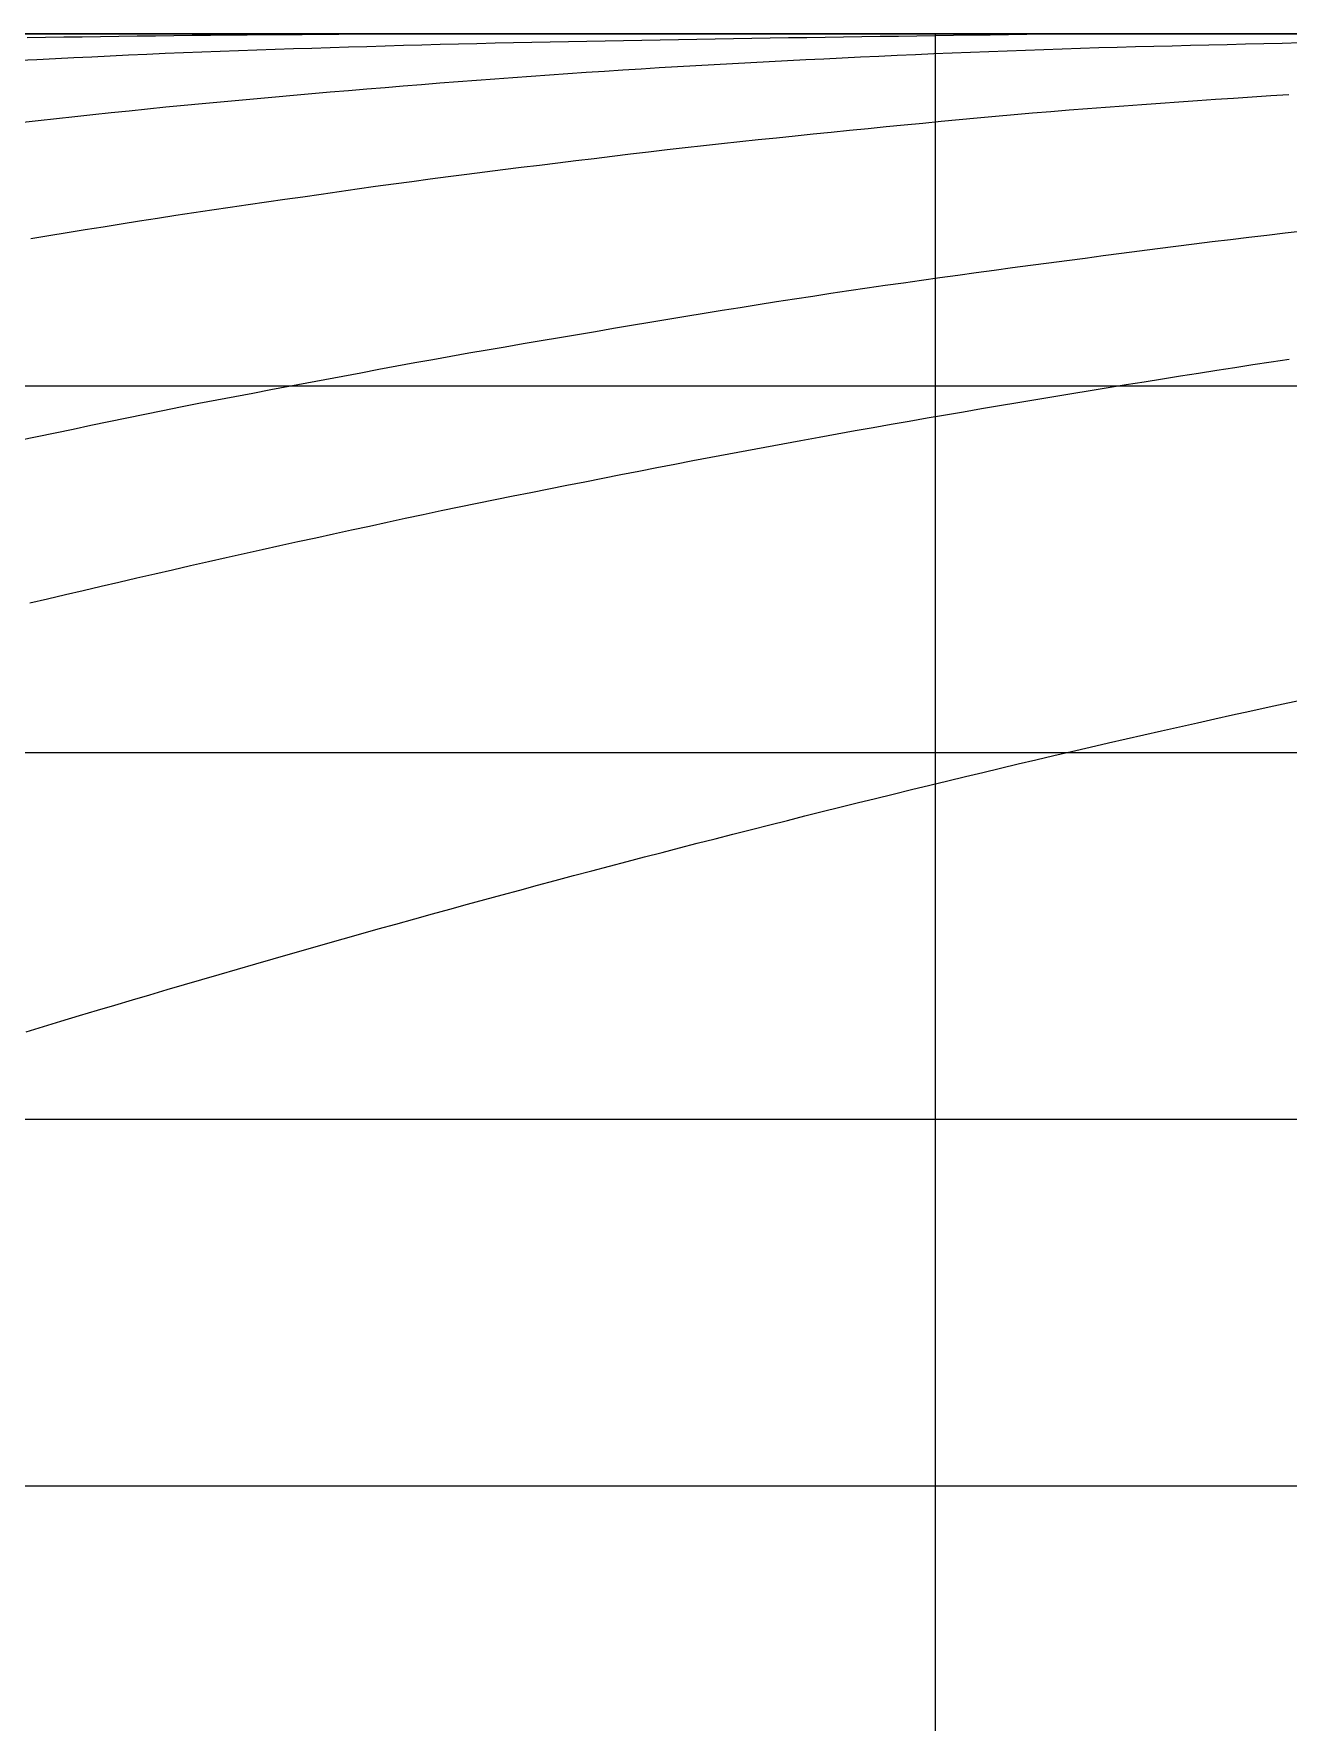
# Model space of a CAD drawing. Header units: millimetres. Extents: x 219888 to 472088, y 91183 to 209983.
# Drawn here: x 294210 to 301053, y 132129 to 141340 of the extents above; entities that cross this region are included whole.
import ezdxf

# ---------------------------------------------------------------- set-up
doc = ezdxf.new("R2010")
doc.units = ezdxf.units.MM
doc.layers.add('Waterlines', color=7, linetype='Continuous')
doc.layers.add('网格线和标注', color=7, linetype='Continuous')

msp = doc.modelspace()

# ---------------------------------------------------------------- linework, layer by layer
at = {"layer": 'Waterlines', "color": 135}
for points in [[(301125.344, 141339.696), (301025.474, 141339.696), (300925.234, 141339.696), (300825.424, 141339.696), (300725.394, 141339.696), (300625.384, 141339.696), (300525.314, 141339.696), (300425.234, 141339.696), (300325.354, 141339.696), (300225.324, 141339.696), (300125.424, 141339.696), (300025.344, 141339.696), (299925.294, 141339.696), (299825.294, 141339.696), (299725.154, 141339.696), (299625.224, 141339.696), (299525.024, 141339.696), (299425.344, 141339.696), (299325.284, 141339.696), (299225.294, 141339.696), (299125.164, 141339.696), (299025.214, 141339.696), (298925.364, 141339.696), (298825.184, 141339.696), (298725.264, 141339.696), (298625.204, 141339.696), (298524.984, 141339.696), (298425.234, 141339.696), (298325.204, 141339.696), (298225.244, 141339.696), (298125.204, 141339.696), (298025.354, 141339.696), (297925.124, 141339.696), (297825.204, 141339.696), (297725.194, 141339.696), (297625.324, 141339.696), (297525.244, 141339.696), (297425.234, 141339.696), (297325.334, 141339.696), (297225.284, 141339.696), (297125.154, 141339.696), (297025.084, 141339.696), (296925.304, 141339.696), (296825.144, 141339.696), (296725.024, 141339.696), (296625.104, 141339.696), (296525.394, 141339.696), (296425.094, 141339.696), (296325.134, 141339.696), (296225.024, 141339.696), (296125.214, 141339.696), (296025.184, 141339.696), (295925.214, 141339.696), (295825.104, 141339.696), (295725.284, 141339.696), (295625.204, 141339.696), (295525.224, 141339.696), (295425.094, 141339.696), (295325.024, 141339.696), (295225.174, 141339.696), (295124.884, 141339.696), (295025.124, 141339.696), (294925.134, 141339.696), (294825.234, 141339.696), (294725.204, 141339.696), (294625.254, 141339.696), (294524.814, 141339.696), (294425.104, 141339.696), (294325.044, 141339.696), (294225.054, 141339.696), (294125.104, 141339.696)], [(301130.714, 141339.696), (301030.674, 141339.696), (300930.764, 141339.696), (300830.804, 141339.696), (300730.554, 141339.696), (300630.534, 141339.696), (300530.124, 141339.696), (300430.644, 141339.696), (300330.444, 141339.696), (300230.194, 141339.696), (300130.544, 141339.696), (300030.284, 141339.696), (299929.964, 141339.696), (299830.144, 141339.696), (299729.824, 141339.696), (299629.974, 141339.696), (299529.864, 141339.696), (299429.694, 141339.696), (299329.844, 141339.696), (299229.774, 141339.696), (299129.704, 141339.696), (299029.354, 141339.696), (298929.324, 141339.696), (298829.734, 141339.696), (298729.694, 141339.696), (298629.364, 141339.696), (298528.704, 141339.696), (298429.064, 141339.696), (298329.364, 141339.696), (298229.114, 141339.696), (298128.774, 141339.696), (298028.404, 141339.696), (297928.814, 141339.696), (297829.004, 141339.696), (297728.694, 141339.696), (297628.264, 141339.696), (297528.444, 141339.696), (297428.844, 141339.696), (297328.394, 141339.696), (297228.344, 141339.696), (297128.924, 141339.696), (297028.404, 141339.696), (296928.414, 141339.696), (296827.894, 141339.696), (296727.934, 141339.696), (296628.834, 141339.696), (296528.204, 141339.696), (296427.734, 141339.696), (296327.604, 141339.696), (296227.794, 141339.696), (296128.014, 141339.696), (296027.574, 141339.696), (295927.294, 141339.696), (295827.414, 141339.696), (295727.654, 141339.696), (295627.564, 141339.696), (295527.234, 141339.696), (295427.454, 141339.696), (295327.274, 141339.696), (295227.334, 141339.696), (295126.974, 141339.696), (295026.674, 141339.696), (294927.424, 141339.696), (294827.004, 141339.696), (294726.684, 141339.696), (294626.714, 141339.696), (294526.424, 141339.696), (294426.754, 141339.696), (294326.634, 141339.696), (294226.224, 141339.696), (294126.514, 141339.696)], [(301127.094, 141339.696), (301026.954, 141339.696), (300926.704, 141339.696), (300826.704, 141339.696), (300726.804, 141339.696), (300626.834, 141339.696), (300526.794, 141339.696), (300426.904, 141339.696), (300326.944, 141339.696), (300226.824, 141339.696), (300126.924, 141339.696), (300027.394, 141339.696), (299927.014, 141339.696), (299826.744, 141339.696), (299726.184, 141339.696), (299626.844, 141339.696), (299526.854, 141339.696), (299426.504, 141339.696), (299326.834, 141339.696), (299227.194, 141339.696), (299126.714, 141339.696), (299026.484, 141339.696), (298927.334, 141339.696), (298826.754, 141339.696), (298726.694, 141339.696), (298626.304, 141339.696), (298526.764, 141339.696), (298427.074, 141339.696), (298326.604, 141339.696), (298226.844, 141339.696), (298126.974, 141339.696), (298027.104, 141339.696), (297926.554, 141339.696), (297827.174, 141339.696), (297726.584, 141339.696), (297626.754, 141339.696), (297526.684, 141339.696), (297426.984, 141339.696), (297326.794, 141339.696), (297226.764, 141339.696), (297126.544, 141339.696), (297026.624, 141339.696), (296927.124, 141339.696), (296826.734, 141339.696), (296726.624, 141339.696), (296626.364, 141339.696), (296526.644, 141339.696), (296426.504, 141339.696), (296326.984, 141339.696), (296226.864, 141339.696), (296126.924, 141339.696), (296026.494, 141339.696), (295926.654, 141339.696), (295827.444, 141339.696), (295727.014, 141339.696), (295626.444, 141339.696), (295526.134, 141339.696), (295426.684, 141339.696), (295326.854, 141339.696), (295226.844, 141339.696), (295126.704, 141339.696), (295026.734, 141339.696), (294926.704, 141339.696), (294826.804, 141339.696), (294727.444, 141339.696), (294626.914, 141339.696), (294526.814, 141339.696), (294426.174, 141339.696), (294326.754, 141339.696), (294227.114, 141339.696), (294126.684, 141339.696)], [(301131.224, 141339.696), (301031.364, 141339.696), (300931.434, 141339.696), (300831.404, 141339.696), (300731.054, 141339.696), (300631.074, 141339.696), (300530.744, 141339.696), (300431.064, 141339.696), (300331.144, 141339.696), (300230.734, 141339.696), (300131.144, 141339.696), (300030.684, 141339.696), (299930.834, 141339.696), (299830.344, 141339.696), (299730.514, 141339.696), (299630.674, 141339.696), (299530.674, 141339.696), (299430.494, 141339.696), (299330.134, 141339.696), (299230.414, 141339.696), (299130.304, 141339.696), (299030.174, 141339.696), (298930.054, 141339.696), (298829.924, 141339.696), (298730.464, 141339.696), (298629.984, 141339.696), (298529.834, 141339.696), (298429.414, 141339.696), (298329.644, 141339.696), (298229.944, 141339.696), (298129.474, 141339.696), (298029.464, 141339.696), (297929.034, 141339.696), (297829.554, 141339.696), (297729.394, 141339.696), (297629.134, 141339.696), (297529.194, 141339.696), (297428.814, 141339.696), (297329.304, 141339.696), (297228.974, 141339.696), (297128.754, 141339.696), (297028.504, 141339.696), (296928.754, 141339.696), (296828.974, 141339.696), (296728.644, 141339.696), (296628.504, 141339.696), (296527.904, 141339.696), (296428.364, 141339.696), (296328.364, 141339.696), (296228.254, 141339.696), (296128.374, 141339.696), (296027.944, 141339.696), (295928.174, 141339.696), (295827.964, 141339.696), (295727.754, 141339.696), (295627.514, 141339.696), (295527.914, 141339.696), (295428.044, 141339.696), (295327.534, 141339.696), (295227.614, 141339.696), (295127.174, 141339.696), (295027.674, 141339.696), (294927.484, 141339.696), (294827.294, 141339.696), (294727.474, 141339.696), (294627.374, 141339.696), (294527.174, 141339.696), (294426.974, 141339.696), (294326.964, 141339.696), (294226.904, 141339.696), (294127.034, 141339.696)], [(301126.684, 141339.696), (301026.704, 141339.696), (300926.694, 141339.696), (300826.794, 141339.696), (300726.774, 141339.696), (300626.824, 141339.696), (300526.634, 141339.696), (300426.394, 141339.696), (300326.494, 141339.696), (300226.334, 141339.696), (300126.364, 141339.696), (300026.444, 141339.696), (299926.344, 141339.696), (299890.824, 141339.696), (299826.414, 141338.766), (299726.474, 141337.326), (299626.344, 141335.876), (299526.354, 141334.426), (299426.374, 141332.976), (299326.594, 141331.526), (299226.714, 141330.066), (299126.474, 141328.596), (299026.434, 141327.136), (298926.384, 141325.666), (298826.564, 141324.186), (298726.634, 141322.696), (298626.444, 141321.196), (298526.564, 141319.686), (298426.554, 141318.166), (298326.804, 141316.626), (298226.584, 141315.066), (298126.734, 141313.486), (298026.724, 141311.896), (297926.494, 141310.266), (297826.514, 141308.626), (297726.344, 141306.946), (297626.694, 141305.246), (297526.584, 141303.496), (297426.534, 141301.716), (297326.734, 141299.886), (297226.674, 141297.996), (297126.714, 141296.056), (297026.614, 141294.036), (296926.684, 141291.956), (296826.474, 141289.786), (296726.524, 141287.546), (296626.724, 141285.216), (296526.694, 141282.796), (296426.664, 141280.286), (296326.524, 141277.686), (296226.494, 141274.986), (296126.814, 141272.216), (296026.614, 141269.336), (295926.604, 141266.366), (295826.894, 141263.336), (295726.744, 141260.196), (295626.794, 141256.966), (295526.864, 141253.656), (295426.934, 141250.246), (295327.024, 141246.726), (295226.914, 141243.086), (295127.084, 141239.336), (295026.884, 141235.406), (294927.064, 141231.326), (294826.834, 141227.006), (294727.144, 141222.506), (294627.174, 141217.786), (294527.434, 141212.916), (294427.664, 141207.946), (294327.584, 141202.956), (294227.474, 141198.026), (294127.784, 141193.116)], [(301119.514, 141289.896), (301019.454, 141287.516), (300919.504, 141285.106), (300819.514, 141282.676), (300719.584, 141280.226), (300619.594, 141277.766), (300519.754, 141275.296), (300419.514, 141272.816), (300319.654, 141270.326), (300219.264, 141267.826), (300119.464, 141265.326), (300019.254, 141262.726), (299919.484, 141259.616), (299819.504, 141256.176), (299719.794, 141252.616), (299619.834, 141248.966), (299519.964, 141245.236), (299420.034, 141241.416), (299320.264, 141237.536), (299220.084, 141233.536), (299120.424, 141229.466), (299020.304, 141225.266), (298920.384, 141220.926), (298820.524, 141216.436), (298720.624, 141211.786), (298620.654, 141206.986), (298520.514, 141202.036), (298420.714, 141196.976), (298320.844, 141191.826), (298220.964, 141186.596), (298120.814, 141181.356), (298021.024, 141176.186), (297921.254, 141170.946), (297821.624, 141165.486), (297721.734, 141159.706), (297621.904, 141153.666), (297522.404, 141147.456), (297422.504, 141141.056), (297322.514, 141134.506), (297222.694, 141127.826), (297123.304, 141121.036), (297023.254, 141114.086), (296923.524, 141107.016), (296823.954, 141099.836), (296724.204, 141092.516), (296624.484, 141085.056), (296524.764, 141077.456), (296425.084, 141069.706), (296325.384, 141061.806), (296225.624, 141053.766), (296125.904, 141045.586), (296026.424, 141037.316), (295926.654, 141028.906), (295827.084, 141020.406), (295727.274, 141011.776), (295627.434, 141003.046), (295527.964, 140994.256), (295428.454, 140985.356), (295328.794, 140976.346), (295229.044, 140967.206), (295129.374, 140957.946), (295029.594, 140948.496), (294930.244, 140938.756), (294830.844, 140928.606), (294731.084, 140918.186), (294632.054, 140907.756), (294532.374, 140897.176), (294433.244, 140886.576), (294333.784, 140875.846), (294234.194, 140865.016), (294134.924, 140854.116)], [(301144.274, 141339.696), (301044.284, 141339.696), (300944.204, 141339.696), (300844.084, 141339.696), (300744.394, 141339.696), (300644.374, 141339.696), (300544.404, 141339.696), (300444.034, 141339.696), (300344.254, 141339.696), (300244.314, 141339.696), (300144.004, 141339.696), (300044.114, 141339.696), (299944.064, 141339.696), (299843.944, 141339.696), (299744.224, 141339.696), (299643.844, 141339.696), (299544.024, 141339.696), (299443.954, 141339.696), (299344.034, 141339.696), (299243.694, 141339.696), (299143.724, 141339.696), (299043.774, 141339.696), (298944.034, 141339.696), (298843.534, 141339.696), (298743.844, 141339.696), (298643.764, 141339.696), (298543.704, 141339.696), (298443.664, 141339.696), (298343.784, 141339.696), (298243.804, 141339.696), (298143.714, 141339.696), (298043.674, 141339.696), (297943.744, 141339.696), (297843.724, 141339.696), (297743.754, 141339.696), (297643.674, 141339.696), (297543.634, 141339.696), (297443.574, 141339.696), (297343.474, 141339.696), (297243.724, 141339.696), (297143.564, 141339.696), (297043.554, 141339.696), (296943.404, 141339.696), (296843.254, 141339.696), (296742.964, 141339.696), (296642.854, 141339.696), (296543.294, 141339.696), (296442.594, 141339.696), (296342.954, 141339.696), (296243.174, 141339.696), (296143.264, 141339.696), (296043.334, 141339.696), (295943.294, 141339.696), (295843.044, 141339.696), (295743.224, 141339.696), (295643.154, 141339.696), (295543.284, 141339.696), (295443.044, 141339.696), (295343.014, 141339.696), (295243.034, 141339.696), (295142.854, 141339.696), (295043.024, 141339.696), (294942.914, 141339.696), (294842.974, 141339.696), (294743.124, 141339.696), (294642.894, 141339.696), (294542.734, 141339.696), (294442.654, 141339.696), (294342.524, 141339.696), (294242.964, 141339.696), (294142.804, 141339.696)], [(301148.234, 141339.696), (301047.674, 141339.696), (300948.054, 141339.696), (300848.064, 141339.696), (300748.064, 141339.696), (300648.154, 141339.696), (300547.884, 141339.696), (300447.654, 141339.696), (300347.594, 141339.696), (300247.684, 141339.696), (300147.584, 141339.696), (300047.534, 141339.696), (299947.644, 141339.696), (299847.634, 141339.696), (299747.644, 141339.696), (299647.394, 141339.696), (299546.954, 141339.696), (299447.744, 141339.696), (299347.224, 141339.696), (299247.084, 141339.696), (299147.614, 141339.696), (299047.274, 141339.696), (298947.004, 141339.696), (298847.014, 141339.696), (298746.994, 141339.696), (298646.984, 141339.696), (298546.774, 141339.696), (298446.834, 141339.696), (298347.774, 141339.696), (298246.974, 141339.696), (298146.574, 141339.696), (298046.494, 141339.696), (297946.944, 141339.696), (297846.824, 141339.696), (297746.494, 141339.696), (297646.874, 141339.696), (297546.774, 141339.696), (297446.464, 141339.696), (297346.174, 141339.696), (297246.024, 141339.696), (297146.484, 141339.696), (297046.204, 141339.696), (296946.374, 141339.696), (296846.954, 141339.696), (296746.474, 141339.696), (296645.874, 141339.696), (296546.474, 141339.696), (296446.364, 141339.696), (296346.204, 141339.696), (296245.504, 141339.696), (296145.814, 141339.696), (296046.364, 141339.696), (295945.934, 141339.696), (295845.554, 141339.696), (295745.534, 141339.696), (295645.984, 141339.696), (295545.664, 141339.696), (295445.184, 141339.696), (295345.794, 141339.696), (295245.684, 141339.696), (295145.144, 141339.696), (295045.584, 141339.696), (294945.444, 141339.696), (294845.434, 141339.696), (294745.044, 141339.696), (294645.014, 141339.696), (294545.734, 141339.696), (294445.224, 141339.696), (294344.634, 141339.696), (294245.474, 141339.696), (294145.694, 141339.696)], [(301071.124, 141339.696), (300970.634, 141339.696), (300870.364, 141339.696), (300770.004, 141339.696), (300670.324, 141339.696), (300570.564, 141339.696), (300470.224, 141339.696), (300369.984, 141339.696), (300269.494, 141339.696), (300169.794, 141339.696), (300069.994, 141339.696), (299969.674, 141339.696), (299869.604, 141339.696), (299769.204, 141339.696), (299669.234, 141339.696), (299569.444, 141339.696), (299469.354, 141339.696), (299369.264, 141339.696), (299269.084, 141339.696), (299168.884, 141339.696), (299068.664, 141339.696), (298968.974, 141339.696), (298868.804, 141339.696), (298768.554, 141339.696), (298668.344, 141339.696), (298568.244, 141339.696), (298468.564, 141339.696), (298368.364, 141339.696), (298267.994, 141339.696), (298167.884, 141339.696), (298067.544, 141339.696), (297968.104, 141339.696), (297867.894, 141339.696), (297767.704, 141339.696), (297667.644, 141339.696), (297567.144, 141339.696), (297467.454, 141339.696), (297367.514, 141339.696), (297266.914, 141339.696), (297167.194, 141339.696), (297066.854, 141339.696), (296967.064, 141339.696), (296867.304, 141339.696), (296766.714, 141339.696), (296666.894, 141339.696), (296566.444, 141339.696), (296466.774, 141339.696), (296366.564, 141339.696), (296266.254, 141339.696), (296166.294, 141339.696), (296065.894, 141339.696), (295966.434, 141339.696), (295866.074, 141339.696), (295765.644, 141339.696), (295665.874, 141339.696), (295565.704, 141339.696), (295466.004, 141339.696), (295365.874, 141339.696), (295265.274, 141339.696), (295165.194, 141339.696), (295065.034, 141339.696), (294966.054, 141339.696), (294865.014, 141339.696), (294765.044, 141339.696), (294664.654, 141339.696), (294564.874, 141339.696), (294465.324, 141339.696), (294364.624, 141339.696), (294264.364, 141339.696), (294163.654, 141339.696)], [(301067.244, 141339.696), (300967.434, 141339.696), (300867.374, 141339.696), (300767.474, 141339.696), (300667.314, 141339.696), (300567.234, 141339.696), (300467.244, 141339.696), (300367.254, 141339.696), (300267.144, 141339.696), (300167.414, 141339.696), (300067.574, 141339.696), (299967.374, 141339.696), (299867.524, 141339.696), (299767.334, 141339.696), (299667.334, 141339.696), (299567.224, 141339.696), (299467.524, 141339.696), (299367.294, 141339.696), (299267.234, 141339.696), (299167.054, 141339.696), (299067.264, 141339.696), (298967.444, 141339.696), (298867.224, 141339.696), (298767.204, 141339.696), (298667.174, 141339.696), (298567.544, 141339.696), (298466.994, 141339.696), (298367.354, 141339.696), (298266.784, 141339.696), (298167.204, 141339.696), (298067.304, 141339.696), (297967.094, 141339.696), (297866.854, 141339.696), (297767.054, 141339.696), (297667.054, 141339.696), (297566.954, 141339.696), (297466.804, 141339.696), (297367.174, 141339.696), (297267.214, 141339.696), (297167.314, 141339.696), (297067.004, 141339.696), (296967.054, 141339.696), (296867.274, 141339.696), (296767.084, 141339.696), (296667.284, 141339.696), (296567.174, 141339.696), (296467.434, 141339.696), (296367.144, 141339.696), (296267.244, 141339.696), (296167.454, 141339.696), (296067.244, 141339.696), (295967.124, 141339.696), (295867.104, 141339.696), (295767.264, 141339.696), (295667.234, 141339.696), (295566.974, 141339.696), (295467.374, 141339.696), (295367.254, 141339.696), (295267.144, 141339.696), (295166.994, 141339.696), (295066.764, 141339.696), (294966.984, 141339.696), (294866.564, 141339.696), (294767.004, 141339.696), (294666.784, 141339.696), (294566.834, 141339.696), (294467.054, 141339.696), (294366.474, 141339.696), (294266.874, 141339.696), (294166.714, 141339.696)], [(301074.544, 141339.696), (300974.644, 141339.696), (300874.634, 141339.696), (300774.624, 141339.696), (300674.704, 141339.696), (300574.584, 141339.696), (300474.474, 141339.696), (300374.634, 141339.696), (300274.604, 141339.696), (300174.544, 141339.696), (300074.644, 141339.696), (299974.394, 141339.696), (299874.594, 141339.696), (299774.464, 141339.696), (299674.364, 141339.696), (299574.574, 141339.696), (299474.594, 141339.696), (299374.374, 141339.696), (299274.484, 141339.696), (299174.444, 141339.696), (299074.574, 141339.696), (298974.184, 141339.696), (298874.384, 141339.696), (298774.304, 141339.696), (298674.224, 141339.696), (298574.394, 141339.696), (298474.474, 141339.696), (298374.394, 141339.696), (298274.234, 141339.696), (298174.394, 141339.696), (298074.454, 141339.696), (297974.424, 141339.696), (297874.394, 141339.696), (297774.454, 141339.696), (297674.404, 141339.696), (297574.444, 141339.696), (297474.154, 141339.696), (297374.284, 141339.696), (297274.414, 141339.696), (297174.414, 141339.696), (297074.254, 141339.696), (296974.324, 141339.696), (296874.054, 141339.696), (296774.294, 141339.696), (296674.294, 141339.696), (296573.994, 141339.696), (296474.184, 141339.696), (296373.754, 141339.696), (296273.784, 141339.696), (296256.834, 141339.696), (296174.324, 141339.006), (296073.904, 141338.156), (295974.244, 141337.326), (295874.204, 141336.486), (295774.264, 141335.636), (295674.464, 141334.796), (295574.034, 141333.946), (295474.254, 141333.106), (295373.954, 141332.246), (295273.954, 141331.386), (295173.964, 141330.516), (295074.004, 141329.626), (294973.584, 141328.676), (294873.804, 141327.506), (294773.814, 141326.196), (294674.024, 141324.836), (294574.184, 141323.416), (294474.184, 141321.966), (294374.194, 141320.456), (294274.164, 141318.906), (294174.274, 141317.296)], [(301077.344, 141339.696), (300977.254, 141339.696), (300877.054, 141339.696), (300777.044, 141339.696), (300677.004, 141339.696), (300577.124, 141339.696), (300477.154, 141339.696), (300377.224, 141339.696), (300276.914, 141339.696), (300176.884, 141339.696), (300076.914, 141339.696), (299976.784, 141339.696), (299876.844, 141339.696), (299776.654, 141339.696), (299676.724, 141339.696), (299576.884, 141339.696), (299476.774, 141339.696), (299376.724, 141339.696), (299276.394, 141339.696), (299176.544, 141339.696), (299076.734, 141339.696), (298976.454, 141339.696), (298876.374, 141339.696), (298776.434, 141339.696), (298676.254, 141339.696), (298576.274, 141339.696), (298476.274, 141339.696), (298376.514, 141339.696), (298276.354, 141339.696), (298176.024, 141339.696), (298076.204, 141339.696), (297976.304, 141339.696), (297876.154, 141339.696), (297776.034, 141339.696), (297676.064, 141339.696), (297576.464, 141339.696), (297475.814, 141339.696), (297375.884, 141339.696), (297275.944, 141339.696), (297175.764, 141339.696), (297075.754, 141339.696), (296975.314, 141339.696), (296875.704, 141339.696), (296776.004, 141339.696), (296675.754, 141339.696), (296575.584, 141339.696), (296475.424, 141339.696), (296375.444, 141339.696), (296275.394, 141339.696), (296175.594, 141339.696), (296075.334, 141339.696), (295975.394, 141339.696), (295875.284, 141339.696), (295775.174, 141339.696), (295675.344, 141339.696), (295575.374, 141339.696), (295475.014, 141339.696), (295375.084, 141339.696), (295275.124, 141339.696), (295175.054, 141339.696), (295075.124, 141339.696), (294975.234, 141339.696), (294875.184, 141339.696), (294774.994, 141339.696), (294675.194, 141339.696), (294574.804, 141339.696), (294474.994, 141339.696), (294375.014, 141339.696), (294274.834, 141339.696), (294174.824, 141339.696)], [(301077.124, 141339.696), (300976.704, 141339.696), (300877.484, 141339.696), (300777.004, 141339.696), (300676.844, 141339.696), (300576.754, 141339.696), (300476.804, 141339.696), (300377.094, 141339.696), (300276.824, 141339.696), (300176.904, 141339.696), (300076.784, 141339.696), (299976.904, 141339.696), (299876.674, 141339.696), (299776.904, 141339.696), (299677.624, 141339.696), (299576.824, 141339.696), (299476.654, 141339.696), (299376.344, 141339.696), (299277.034, 141339.696), (299176.754, 141339.696), (299077.004, 141339.696), (298977.694, 141339.696), (298877.024, 141339.696), (298776.714, 141339.696), (298676.784, 141339.696), (298576.824, 141339.696), (298477.014, 141339.696), (298376.654, 141339.696), (298277.214, 141339.696), (298176.794, 141339.696), (298076.764, 141339.696), (297976.894, 141339.696), (297876.624, 141339.696), (297777.054, 141339.696), (297676.444, 141339.696), (297576.654, 141339.696), (297476.644, 141339.696), (297377.014, 141339.696), (297276.694, 141339.696), (297176.504, 141339.696), (297077.044, 141339.696), (296976.854, 141339.696), (296876.554, 141339.696), (296776.654, 141339.696), (296676.954, 141339.696), (296576.964, 141339.696), (296476.484, 141339.696), (296377.084, 141339.696), (296276.844, 141339.696), (296176.614, 141339.696), (296076.844, 141339.696), (295976.614, 141339.696), (295876.974, 141339.696), (295776.584, 141339.696), (295676.594, 141339.696), (295577.014, 141339.696), (295476.774, 141339.696), (295376.624, 141339.696), (295276.104, 141339.696), (295176.724, 141339.696), (295076.884, 141339.696), (294976.424, 141339.696), (294876.654, 141339.696), (294777.004, 141339.696), (294676.764, 141339.696), (294576.074, 141339.696), (294476.604, 141339.696), (294377.084, 141339.696), (294276.334, 141339.696), (294176.714, 141339.696)], [(301086.034, 141339.696), (300986.194, 141339.696), (300885.814, 141339.696), (300785.894, 141339.696), (300685.924, 141339.696), (300585.814, 141339.696), (300485.824, 141339.696), (300385.634, 141339.696), (300285.614, 141339.696), (300185.454, 141339.696), (300085.424, 141339.696), (299985.404, 141339.696), (299885.184, 141339.696), (299785.414, 141339.696), (299684.844, 141339.696), (299585.364, 141339.696), (299485.234, 141339.696), (299385.084, 141339.696), (299284.934, 141339.696), (299184.924, 141339.696), (299084.914, 141339.696), (298984.504, 141339.696), (298884.484, 141339.696), (298784.484, 141339.696), (298684.484, 141339.696), (298584.344, 141339.696), (298484.364, 141339.696), (298384.204, 141339.696), (298283.964, 141339.696), (298183.904, 141339.696), (298083.764, 141339.696), (297983.484, 141339.696), (297883.454, 141339.696), (297783.574, 141339.696), (297683.634, 141339.696), (297583.814, 141339.696), (297483.634, 141339.696), (297383.344, 141339.696), (297283.444, 141339.696), (297183.704, 141339.696), (297083.694, 141339.696), (296983.304, 141339.696), (296883.294, 141339.696), (296783.374, 141339.696), (296683.004, 141339.696), (296583.014, 141339.696), (296483.064, 141339.696), (296382.704, 141339.696), (296282.884, 141339.696), (296182.704, 141339.696), (296082.644, 141339.696), (295982.534, 141339.696), (295882.604, 141339.696), (295782.354, 141339.696), (295682.334, 141339.696), (295582.214, 141339.696), (295482.154, 141339.696), (295381.754, 141339.696), (295282.134, 141339.696), (295182.074, 141339.696), (295081.824, 141339.696), (294982.004, 141339.696), (294881.604, 141339.696), (294781.774, 141339.696), (294681.514, 141339.696), (294581.594, 141339.696), (294481.544, 141339.696), (294381.454, 141339.696), (294281.574, 141339.696), (294181.204, 141339.696)], [(301082.874, 141339.696), (300982.844, 141339.696), (300883.024, 141339.696), (300782.804, 141339.696), (300683.084, 141339.696), (300582.964, 141339.696), (300482.844, 141339.696), (300382.834, 141339.696), (300282.874, 141339.696), (300182.954, 141339.696), (300083.004, 141339.696), (299982.844, 141339.696), (299883.004, 141339.696), (299782.764, 141339.696), (299682.944, 141339.696), (299582.534, 141339.696), (299482.974, 141339.696), (299382.864, 141339.696), (299283.044, 141339.696), (299182.634, 141339.696), (299082.834, 141339.696), (298982.904, 141339.696), (298882.804, 141339.696), (298782.644, 141339.696), (298682.964, 141339.696), (298582.704, 141339.696), (298482.874, 141339.696), (298382.764, 141339.696), (298282.824, 141339.696), (298182.844, 141339.696), (298082.904, 141339.696), (297982.634, 141339.696), (297882.844, 141339.696), (297782.944, 141339.696), (297682.674, 141339.696), (297582.524, 141339.696), (297482.794, 141339.696), (297382.854, 141339.696), (297282.684, 141339.696), (297182.494, 141339.696), (297082.744, 141339.696), (296982.744, 141339.696), (296882.734, 141339.696), (296782.634, 141339.696), (296682.764, 141339.696), (296582.544, 141339.696), (296482.684, 141339.696), (296382.404, 141339.696), (296282.754, 141339.696), (296182.524, 141339.696), (296082.814, 141339.696), (295982.544, 141339.696), (295882.674, 141339.696), (295782.684, 141339.696), (295682.664, 141339.696), (295582.474, 141339.696), (295482.734, 141339.696), (295382.594, 141339.696), (295282.664, 141339.696), (295182.554, 141339.696), (295082.864, 141339.696), (294982.774, 141339.696), (294882.504, 141339.696), (294782.714, 141339.696), (294682.474, 141339.696), (294582.614, 141339.696), (294482.194, 141339.696), (294382.734, 141339.696), (294282.384, 141339.696), (294182.454, 141339.696)], [(301089.804, 141339.696), (300989.454, 141339.696), (300889.654, 141339.696), (300789.344, 141339.696), (300689.544, 141339.696), (300589.544, 141339.696), (300489.444, 141339.696), (300389.604, 141339.696), (300289.644, 141339.696), (300189.724, 141339.696), (300089.574, 141339.696), (299989.614, 141339.696), (299889.574, 141339.696), (299789.624, 141339.696), (299689.584, 141339.696), (299589.444, 141339.696), (299489.544, 141339.696), (299389.314, 141339.696), (299289.214, 141339.696), (299188.874, 141339.696), (299088.754, 141339.696), (298989.204, 141339.696), (298889.154, 141339.696), (298789.414, 141339.696), (298689.174, 141339.696), (298589.544, 141339.696), (298489.324, 141339.696), (298389.534, 141339.696), (298289.384, 141339.696), (298189.584, 141339.696), (298089.484, 141339.696), (297989.474, 141339.696), (297889.494, 141339.696), (297789.434, 141339.696), (297689.234, 141339.696), (297589.324, 141339.696), (297489.464, 141339.696), (297389.364, 141339.696), (297289.394, 141339.696), (297189.364, 141339.696), (297089.434, 141339.696), (296989.474, 141339.696), (296889.374, 141339.696), (296789.274, 141339.696), (296689.134, 141339.696), (296589.294, 141339.696), (296489.234, 141339.696), (296389.324, 141339.696), (296289.234, 141339.696), (296189.434, 141339.696), (296089.344, 141339.696), (295989.034, 141339.696), (295889.224, 141339.696), (295789.184, 141339.696), (295689.274, 141339.696), (295589.194, 141339.696), (295489.314, 141339.696), (295389.434, 141339.696), (295289.344, 141339.696), (295189.184, 141339.696), (295089.054, 141339.696), (294989.154, 141339.696), (294889.174, 141339.696), (294789.374, 141339.696), (294689.164, 141339.696), (294589.084, 141339.696), (294489.184, 141339.696), (294389.034, 141339.696), (294289.244, 141339.696), (294189.204, 141339.696)], [(301091.704, 141339.696), (300991.704, 141339.696), (300891.814, 141339.696), (300791.814, 141339.696), (300691.444, 141339.696), (300591.864, 141339.696), (300491.824, 141339.696), (300391.444, 141339.696), (300292.254, 141339.696), (300191.854, 141339.696), (300091.694, 141339.696), (299991.614, 141339.696), (299891.684, 141339.696), (299791.724, 141339.696), (299691.564, 141339.696), (299591.464, 141339.696), (299491.634, 141339.696), (299391.554, 141339.696), (299291.294, 141339.696), (299191.254, 141339.696), (299091.684, 141339.696), (298991.544, 141339.696), (298891.174, 141339.696), (298791.714, 141339.696), (298691.554, 141339.696), (298591.074, 141339.696), (298491.464, 141339.696), (298391.444, 141339.696), (298291.474, 141339.696), (298191.144, 141339.696), (298091.104, 141339.696), (297991.504, 141339.696), (297891.014, 141339.696), (297790.794, 141339.696), (297691.204, 141339.696), (297591.534, 141339.696), (297491.114, 141339.696), (297390.484, 141339.696), (297291.104, 141339.696), (297191.194, 141339.696), (297090.944, 141339.696), (296991.384, 141339.696), (296891.154, 141339.696), (296790.994, 141339.696), (296690.864, 141339.696), (296590.644, 141339.696), (296491.234, 141339.696), (296390.654, 141339.696), (296290.904, 141339.696), (296191.664, 141339.696), (296090.934, 141339.696), (295990.484, 141339.696), (295890.834, 141339.696), (295790.994, 141339.696), (295690.884, 141339.696), (295590.264, 141339.696), (295490.754, 141339.696), (295391.264, 141339.696), (295290.374, 141339.696), (295190.534, 141339.696), (295090.444, 141339.696), (294990.814, 141339.696), (294890.334, 141339.696), (294790.134, 141339.696), (294690.734, 141339.696), (294590.624, 141339.696), (294490.374, 141339.696), (294391.464, 141339.696), (294290.774, 141339.696), (294190.194, 141339.696)], [(301109.164, 141339.696), (301008.794, 141339.696), (300908.864, 141339.696), (300808.974, 141339.696), (300709.014, 141339.696), (300608.924, 141339.696), (300509.124, 141339.696), (300409.084, 141339.696), (300308.914, 141339.696), (300208.944, 141339.696), (300109.104, 141339.696), (300008.874, 141339.696), (299909.074, 141339.696), (299808.794, 141339.696), (299708.994, 141339.696), (299608.704, 141339.696), (299508.784, 141339.696), (299408.894, 141339.696), (299308.964, 141339.696), (299208.904, 141339.696), (299108.864, 141339.696), (299008.804, 141339.696), (298908.954, 141339.696), (298808.684, 141339.696), (298709.004, 141339.696), (298608.874, 141339.696), (298508.684, 141339.696), (298408.974, 141339.696), (298308.794, 141339.696), (298209.014, 141339.696), (298108.824, 141339.696), (298008.894, 141339.696), (297908.774, 141339.696), (297808.684, 141339.696), (297708.814, 141339.696), (297608.584, 141339.696), (297508.774, 141339.696), (297408.704, 141339.696), (297308.794, 141339.696), (297208.724, 141339.696), (297108.874, 141339.696), (297008.714, 141339.696), (296908.574, 141339.696), (296808.924, 141339.696), (296708.994, 141339.696), (296608.804, 141339.696), (296508.774, 141339.696), (296408.534, 141339.696), (296308.564, 141339.696), (296209.094, 141339.696), (296108.654, 141339.696), (296008.904, 141339.696), (295908.624, 141339.696), (295808.804, 141339.696), (295708.724, 141339.696), (295608.604, 141339.696), (295508.894, 141339.696), (295408.984, 141339.696), (295308.774, 141339.696), (295208.754, 141339.696), (295108.754, 141339.696), (295008.864, 141339.696), (294908.864, 141339.696), (294808.804, 141339.696), (294708.824, 141339.696), (294608.854, 141339.696), (294508.764, 141339.696), (294408.834, 141339.696), (294308.684, 141339.696), (294208.654, 141339.696)], [(301055.744, 141007.256), (300957.494, 141000.766), (300856.564, 140994.046), (300753.934, 140987.146), (300656.034, 140980.516), (300557.714, 140973.776), (300457.194, 140966.806), (300355.534, 140959.646), (300254.364, 140952.396), (300155.394, 140945.146), (300056.924, 140937.756), (299957.914, 140930.136), (299858.244, 140922.236), (299758.534, 140914.106), (299658.374, 140905.696), (299557.974, 140897.026), (299456.864, 140888.066), (299356.544, 140878.956), (299258.074, 140869.826), (299159.814, 140860.546), (299059.974, 140850.966), (298958.054, 140841.056), (298859.264, 140831.346), (298761.254, 140821.616), (298660.254, 140811.506), (298559.284, 140801.326), (298461.874, 140791.436), (298362.474, 140781.276), (298261.164, 140770.856), (298161.094, 140760.496), (298061.144, 140750.066), (297961.654, 140739.586), (297862.494, 140729.026), (297762.724, 140718.116), (297664.924, 140706.436), (297563.954, 140694.166), (297465.364, 140682.256), (297365.714, 140670.216), (297266.294, 140658.176), (297166.724, 140646.066), (297067.984, 140634.006), (296969.324, 140621.886), (296868.424, 140609.416), (296769.404, 140597.086), (296670.824, 140584.696), (296571.484, 140572.076), (296470.984, 140559.136), (296372.394, 140546.226), (296272.414, 140532.886), (296172.874, 140519.366), (296073.914, 140505.686), (295974.274, 140491.686), (295875.504, 140477.616), (295777.324, 140463.516), (295677.594, 140449.176), (295578.724, 140435.086), (295479.814, 140421.096), (295380.124, 140406.926), (295280.884, 140392.586), (295181.654, 140377.936), (295082.854, 140362.996), (294983.944, 140347.766), (294884.404, 140332.226), (294786.094, 140316.736), (294687.424, 140301.086), (294587.784, 140285.186), (294490.024, 140269.516), (294391.374, 140253.656), (294292.654, 140237.746), (294193.614, 140221.756)], [(301135.344, 140263.456), (301036.154, 140251.806), (300936.724, 140240.076), (300837.364, 140228.296), (300737.864, 140216.416), (300638.534, 140204.466), (300539.194, 140192.376), (300439.844, 140179.936), (300340.704, 140166.726), (300241.724, 140153.666), (300142.954, 140140.726), (300043.584, 140127.726), (299944.604, 140114.736), (299845.184, 140101.646), (299746.354, 140088.576), (299647.224, 140075.386), (299548.064, 140062.126), (299448.984, 140048.786), (299349.904, 140035.336), (299250.834, 140021.766), (299151.754, 140008.056), (299052.674, 139994.176), (298953.544, 139980.116), (298854.704, 139965.916), (298755.674, 139951.506), (298656.814, 139936.946), (298557.784, 139922.156), (298459.044, 139907.236), (298360.124, 139892.086), (298261.224, 139876.746), (298162.444, 139861.236), (298063.644, 139845.546), (297964.794, 139829.646), (297866.324, 139813.646), (297767.654, 139797.426), (297668.924, 139781.046), (297570.184, 139764.526), (297471.424, 139747.886), (297373.034, 139731.226), (297274.194, 139714.416), (297175.684, 139697.626), (297077.184, 139680.846), (296978.574, 139664.126), (296879.884, 139647.556), (296780.984, 139631.026), (296682.594, 139614.336), (296584.094, 139597.196), (296485.614, 139579.676), (296387.264, 139561.876), (296289.184, 139543.916), (296190.664, 139525.756), (296092.394, 139507.536), (295994.024, 139489.216), (295895.854, 139470.876), (295797.484, 139452.446), (295699.344, 139434.006), (295601.014, 139415.486), (295502.694, 139396.916), (295404.514, 139378.326), (295306.084, 139359.636), (295207.934, 139340.926), (295109.444, 139322.036), (295011.014, 139302.706), (294913.374, 139282.596), (294815.464, 139262.416), (294717.734, 139242.306), (294619.714, 139222.136), (294521.924, 139202.006), (294423.884, 139181.806), (294325.894, 139161.596), (294228.044, 139141.376), (294130.074, 139121.096)], [(301058.474, 139563.216), (300959.634, 139548.206), (300860.804, 139533.086), (300762.004, 139517.866), (300663.204, 139502.516), (300564.374, 139487.056), (300465.464, 139471.466), (300366.794, 139455.796), (300267.724, 139439.946), (300169.404, 139424.106), (300070.714, 139408.096), (299971.754, 139391.936), (299873.094, 139375.726), (299774.484, 139359.406), (299675.784, 139342.986), (299577.254, 139326.486), (299478.704, 139309.886), (299380.074, 139293.166), (299281.554, 139276.366), (299182.784, 139259.426), (299084.264, 139242.426), (298985.754, 139225.316), (298887.254, 139208.096), (298788.824, 139190.756), (298690.304, 139173.256), (298591.924, 139155.646), (298493.504, 139137.876), (298394.824, 139119.906), (298296.774, 139101.896), (298198.284, 139083.666), (298100.044, 139065.316), (298001.864, 139046.836), (297903.734, 139028.236), (297805.564, 139009.476), (297707.224, 138990.566), (297608.994, 138971.566), (297510.864, 138952.476), (297412.704, 138933.286), (297314.634, 138914.036), (297216.494, 138894.686), (297118.404, 138875.266), (297020.304, 138855.776), (296922.154, 138836.186), (296824.244, 138816.566), (296726.144, 138796.826), (296628.004, 138776.966), (296529.934, 138756.976), (296431.714, 138736.746), (296333.884, 138716.156), (296236.104, 138694.996), (296138.394, 138673.736), (296041.084, 138652.626), (295943.214, 138631.396), (295845.634, 138610.166), (295747.994, 138588.866), (295650.294, 138567.466), (295552.354, 138545.916), (295455.194, 138524.436), (295357.434, 138502.706), (295259.734, 138480.866), (295162.244, 138458.926), (295064.684, 138436.826), (294967.064, 138414.556), (294869.654, 138392.196), (294772.234, 138369.716), (294674.704, 138347.106), (294577.454, 138324.466), (294479.884, 138301.666), (294382.364, 138278.806), (294285.174, 138255.956), (294187.674, 138232.986)], [(294167.964, 135896.356), (294262.424, 135924.846), (294356.774, 135953.206), (294458.774, 135983.756), (294556.894, 136013.036), (294652.594, 136041.506), (294747.614, 136069.676), (294842.634, 136097.736), (294937.074, 136125.536), (295032.044, 136153.396), (295126.544, 136181.016), (295221.404, 136208.646), (295321.854, 136237.796), (295420.394, 136266.266), (295516.044, 136293.806), (295611.074, 136321.066), (295706.444, 136348.306), (295800.474, 136375.056), (295897.234, 136402.476), (295994.094, 136429.806), (296089.484, 136456.596), (296185.644, 136483.496), (296288.014, 136511.996), (296384.444, 136538.706), (296480.224, 136565.116), (296575.194, 136591.186), (296670.204, 136617.126), (296765.384, 136642.996), (296861.574, 136669.016), (296958.494, 136695.116), (297054.324, 136720.786), (297155.064, 136747.646), (297254.504, 136774.026), (297351.234, 136799.566), (297446.874, 136824.696), (297542.104, 136849.606), (297637.034, 136874.316), (297732.724, 136899.116), (297829.554, 136924.086), (297926.594, 136949.006), (298022.554, 136973.526), (298125.824, 136999.796), (298224.604, 137024.796), (298320.764, 137049.026), (298416.554, 137073.056), (298511.544, 137096.776), (298607.044, 137120.526), (298702.254, 137144.096), (298800.764, 137168.366), (298897.234, 137192.036), (298997.454, 137216.526), (299098.604, 137241.116), (299195.974, 137264.696), (299292.574, 137287.976), (299387.914, 137310.856), (299484.124, 137333.836), (299579.244, 137356.436), (299676.904, 137379.516), (299774.534, 137402.466), (299870.534, 137424.906), (299973.344, 137448.786), (300072.694, 137471.726), (300169.744, 137493.986), (300265.834, 137515.896), (300360.964, 137537.436), (300460.714, 137559.866), (300557.454, 137581.476), (300653.284, 137602.726), (300748.924, 137623.776), (300843.814, 137644.516), (300949.634, 137667.476), (301050.634, 137689.206), (301147.804, 137709.946)]]:
    msp.add_lwpolyline(points, dxfattribs=at)
at = {"layer": '网格线和标注', "color": 0}
for p, q in [((236017.754, 141339.386), (458092.724, 141339.386)), ((236017.754, 139419.386), (458092.724, 139419.386)), ((236017.754, 137419.386), (458092.724, 137419.386)), ((236017.754, 135419.386), (458092.724, 135419.386)), ((236017.754, 133419.386), (458092.724, 133419.386))]:
    msp.add_line(p, q, dxfattribs=at)
at = {"layer": '网格线和标注'}
msp.add_line((299126.444, 141339.386), (299126.444, 125419.386), dxfattribs=at)

doc.saveas('drawing.dxf')
